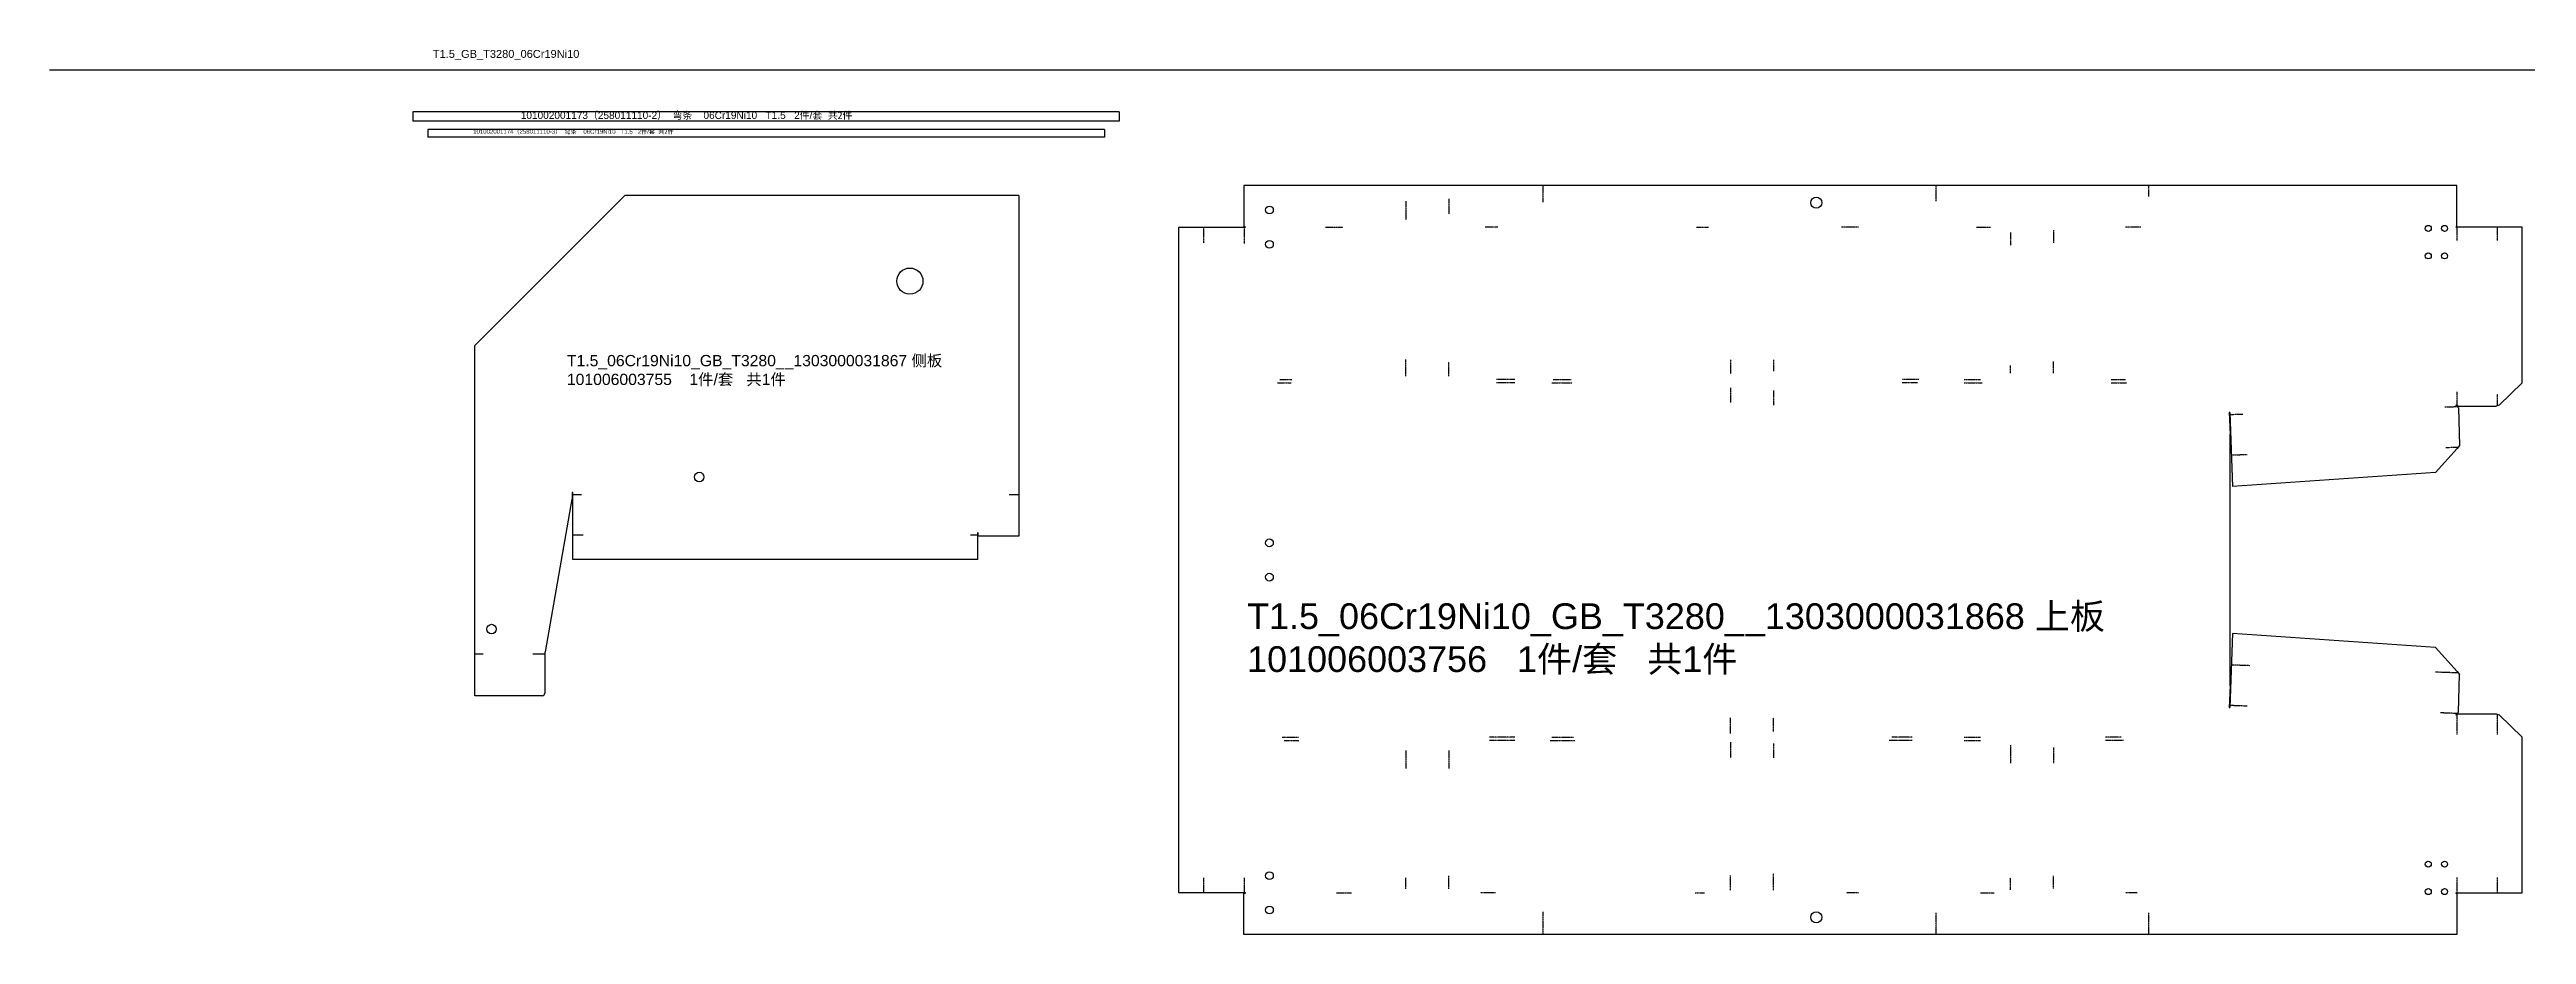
# Model space of a CAD drawing. Extents: x -9926 to 7440, y -3093 to 58.
# Drawn here: x -9926 to -7039, y -973 to 58 of the extents above; entities that cross this region are included whole.
import ezdxf

# ---------------------------------------------------------------- set-up
doc = ezdxf.new("R2010")
doc.units = 0
doc.header["$MEASUREMENT"] = 0
doc.linetypes.add('CENTER', pattern=[2, 1.25, -0.25, 0.25, -0.25])
doc.layers.get('0').update_dxf_attribs({"linetype": 'CONTINUOUS'})
doc.layers.add('粗实线', color=7, linetype='CONTINUOUS')
doc.styles.get("Standard").update_dxf_attribs({"font": 'arial.ttf'})

# ---------------------------------------------------------------- blocks, each defined once
blk = doc.blocks.new('101002001173_258011110-2_')
at = {"color": 7, "linetype": 'CONTINUOUS'}
for p, q in [((-11309.5, 2426), (-11309.5, 2415)), ((-10486.2, 2426), (-11309.5, 2426)), ((-10486.2, 2426), (-10486.2, 2415)), ((-10486.2, 2415), (-11309.5, 2415))]:
    blk.add_line(p, q, dxfattribs=at)
at = {"color": 3, "insert": (-11183.7, 2426), "char_height": 8.4, "width": 392.685, "attachment_point": 1}
blk.add_mtext('101002001173{\\fSimSun|b0|i0|c134|p54;（}258011110-2{\\fSimSun|b0|i0|c134|p54;）}  {\\fSimSun|b0|i0|c134|p54;弯条}    06Cr19Ni10   T1.5   2{\\fSimSun|b0|i0|c134|p54;件}/{\\fSimSun|b0|i0|c134|p54;套}  {\\fSimSun|b0|i0|c134|p54;共2件}', dxfattribs=at)
blk = doc.blocks.new('101002001174_258011110-3_')
at = {"color": 7, "linetype": 'CONTINUOUS'}
for p, q in [((-11290.5, 2352.9), (-11290.5, 2343.9)), ((-10502, 2352.9), (-11290.5, 2352.9)), ((-10502, 2343.9), (-11290.5, 2343.9)), ((-10502, 2352.9), (-10502, 2343.9))]:
    blk.add_line(p, q, dxfattribs=at)
at = {"color": 3, "insert": (-11237.6, 2352.9), "char_height": 5.04, "width": 235.598, "attachment_point": 1}
blk.add_mtext('101002001174{\\fSimSun|b0|i0|c134|p54;（}258011110-3{\\fSimSun|b0|i0|c134|p54;）}  {\\fSimSun|b0|i0|c134|p54;弯条}    06Cr19Ni10   T1.5   2{\\fSimSun|b0|i0|c134|p54;件}/{\\fSimSun|b0|i0|c134|p54;套}  {\\fSimSun|b0|i0|c134|p54;共2件}', dxfattribs=at)

msp = doc.modelspace()

# ---------------------------------------------------------------- linework, layer by layer
at = {"color": 1}
msp.add_line((-9925.56189, 34.82289), (7440.09699, 34.82289), dxfattribs=at)
at = {"color": 6, "linetype": 'CENTER'}
for p, q in [((-8185.33336, -100.12549), (-8185.33336, -119.45866)), ((-7727.15501, -118.39339), (-7727.15501, -100.12549)), ((-7479.12471, -112.77924), (-7479.12471, -100.12549)), ((-8344.94735, -118.45547), (-8344.94735, -140.33556)), ((-8294.94735, -115.81462), (-8294.94735, -133.17765)), ((-8580.78933, -148.62549), (-8580.78933, -166.88721)), ((-8533.56134, -148.62549), (-8533.56134, -168.02203)), ((-8438.59785, -148.62549), (-8418.59128, -148.62549)), ((-8237.6512, -148.62549), (-8252.47875, -148.62549)), ((-8006.14537, -148.62549), (-7992.17554, -148.62549)), ((-7817.41094, -148.62549), (-7837.31271, -148.62549)), ((-7679.99215, -148.62549), (-7663.75793, -148.62549)), ((-7640.32615, -155.00268), (-7640.32615, -169.77764)), ((-7590.32615, -152.11559), (-7590.32615, -167.01458)), ((-7488.47306, -148.62549), (-7506.22924, -148.62549)), ((-7119.94636, -164.34201), (-7119.94636, -148.62549)), ((-7072.71837, -164.34201), (-7072.71837, -148.62549)), ((-8344.94735, -322.35265), (-8344.94735, -302.83336)), ((-8294.94735, -322.35265), (-8294.94735, -306.06552)), ((-7966.71936, -303.18083), (-7966.71936, -319.56301)), ((-7916.71936, -303.18083), (-7916.71936, -316.42367)), ((-7640.32615, -318.99578), (-7640.32615, -309.76165)), ((-7590.32615, -318.99578), (-7590.32615, -305.17285)), ((-8494.49545, -330.17549), (-8478.83423, -330.17549)), ((-8491.75683, -326.17549), (-8477.68539, -326.17549)), ((-8218.13281, -326.17549), (-8239.19032, -326.17549)), ((-8218.13281, -330.17549), (-8239.19032, -330.17549)), ((-8174.79732, -330.17549), (-8150.86535, -330.17549)), ((-8173.19957, -326.17549), (-8152.24169, -326.17549)), ((-7966.71936, -336.10574), (-7966.71936, -352.8635)), ((-7916.71936, -339.12397), (-7916.71936, -356.03908)), ((-7747.09758, -326.17549), (-7766.75607, -326.17549)), ((-7748.84977, -330.17549), (-7766.75607, -330.17549)), ((-7694.43902, -326.17549), (-7675.27599, -326.17549)), ((-7694.43902, -330.17549), (-7673.53389, -330.17549)), ((-7522.96575, -326.17549), (-7506.22924, -326.17549)), ((-7522.96575, -330.17549), (-7504.83453, -330.17549)), ((-7119.94636, -356.83757), (-7119.94636, -340.42121)), ((-7072.71837, -356.80282), (-7072.71837, -343.24627)), ((-7384.60872, -366.99032), (-7369.68989, -366.46935)), ((-7134.27327, -358.24842), (-7120.0302, -357.75104)), ((-7382.96049, -414.18954), (-7364.52371, -413.54571)), ((-7132.87433, -405.45634), (-7118.4167, -404.95147)), ((-7361.40824, -659.81405), (-7382.96049, -659.06143)), ((-7118.4167, -668.29951), (-7144.93099, -667.37361)), ((-7966.71936, -738.81701), (-7966.71936, -720.47355)), ((-7916.71936, -736.691), (-7916.71936, -720.47355)), ((-7364.75976, -706.95379), (-7384.60872, -706.26065)), ((-7120.0302, -715.49993), (-7139.34373, -714.82549)), ((-7119.94636, -740.13089), (-7119.94636, -716.4134)), ((-7072.71837, -740.13089), (-7072.71837, -716.44816)), ((-8489.27608, -743.07549), (-8469.90112, -743.07549)), ((-8486.66484, -747.07549), (-8469.90112, -747.07549)), ((-8218.13281, -743.07549), (-8247.36037, -743.07549)), ((-8218.13281, -747.07549), (-8247.36037, -747.07549)), ((-8176.80421, -747.07549), (-8147.88469, -747.07549)), ((-8174.79732, -743.07549), (-8149.58573, -743.07549)), ((-7966.71936, -749.06856), (-7966.71936, -767.08591)), ((-7916.71936, -750.33701), (-7916.71936, -767.08591)), ((-7754.86189, -747.07549), (-7781.63128, -747.07549)), ((-7754.86189, -743.07549), (-7778.65026, -743.07549)), ((-7694.43902, -743.07549), (-7675.27599, -743.07549)), ((-7694.43902, -747.07549), (-7675.27599, -747.07549)), ((-7511.34377, -743.07549), (-7529.69945, -743.07549)), ((-7508.67924, -747.07549), (-7529.69945, -747.07549)), ((-8344.94735, -758.69791), (-8344.94735, -779.75487)), ((-8294.94735, -758.69791), (-8294.94735, -779.75487)), ((-7640.32615, -752.41152), (-7640.32615, -773.35381)), ((-7590.32615, -755.0293), (-7590.32615, -773.35381)), ((-8580.78933, -907.26509), (-8580.78933, -924.62549)), ((-8533.56134, -907.26509), (-8533.56134, -924.62549)), ((-8344.94735, -919.96905), (-8344.94735, -906.92787)), ((-8294.94735, -919.96905), (-8294.94735, -904.52498)), ((-7966.71936, -921.61368), (-7966.71936, -904.52575)), ((-7916.71936, -921.61368), (-7916.71936, -901.86655)), ((-7640.32615, -921.26494), (-7640.32615, -907.0853)), ((-7590.32615, -919.59675), (-7590.32615, -904.58302)), ((-7119.94636, -924.62549), (-7119.94636, -906.69252)), ((-7072.71837, -924.62549), (-7072.71837, -906.69252)), ((-8425.74674, -924.62549), (-8408.51806, -924.62549)), ((-8240.46782, -924.62549), (-8258.15004, -924.62549)), ((-8185.33336, -946.87544), (-8185.33336, -973.12549)), ((-8007.97858, -924.62549), (-7996.87783, -924.62549)), ((-7817.41094, -924.62549), (-7831.66623, -924.62549)), ((-7727.15501, -973.12549), (-7727.15501, -947.84748)), ((-7675.27599, -924.62549), (-7659.55214, -924.62549)), ((-7492.84302, -924.62549), (-7506.22924, -924.62549)), ((-7479.12471, -973.12549), (-7479.12471, -947.84748))]:
    msp.add_line(p, q, dxfattribs=at)
at = {"color": 6, "linetype": 'CONTINUOUS'}
for p, q in [((-9315.60458, -460.18258), (-9305.77101, -460.18258)), ((-8807.13226, -460.18258), (-8796.0014, -460.18258)), ((-9315.60458, -507.41056), (-9303.6225, -507.41056)), ((-8852.44144, -507.41056), (-8844.0014, -507.41056)), ((-9430.0014, -646.18258), (-9420.13331, -646.18258)), ((-9362.35383, -646.18258), (-9348.4014, -646.18258))]:
    msp.add_line(p, q, dxfattribs=at)
at = {"layer": '粗实线', "linetype": 'CONTINUOUS'}
for p, q in [((-9255.0014, -111.56858), (-9430.0014, -286.56858)), ((-8796.0014, -111.56858), (-9255.0014, -111.56858)), ((-8796.0014, -111.56858), (-8796.0014, -508.79657)), ((-9430.0014, -694.79657), (-9430.0014, -286.56858)), ((-9315.60458, -457.81858), (-9316.35458, -457.81858)), ((-9316.35458, -457.81858), (-9316.35458, -465.82204)), ((-9315.60458, -536.02456), (-9315.60458, -457.81858)), ((-9347.74018, -643.81858), (-9316.35458, -465.82204)), ((-8844.0014, -505.04657), (-8844.0014, -536.02456)), ((-8843.2514, -505.04657), (-8844.0014, -505.04657)), ((-8843.2514, -508.79657), (-8843.2514, -505.04657)), ((-8796.0014, -508.79657), (-8843.2514, -508.79657)), ((-8844.0014, -536.02456), (-9315.60458, -536.02456)), ((-9348.4014, -643.81858), (-9347.74018, -643.81858)), ((-9348.4014, -643.81858), (-9348.4014, -691.79657)), ((-9351.4014, -694.79657), (-9430.0014, -694.79657))]:
    msp.add_line(p, q, dxfattribs=at)
at = {"layer": '粗实线'}
for p, q in [((-8533.94735, -100.12549), (-8533.94735, -148.42549)), ((-7120.06035, -100.12549), (-8533.94735, -100.12549)), ((-7120.06035, -148.42549), (-7120.06035, -100.12549)), ((-8609.40332, -924.62549), (-8609.40332, -148.62549)), ((-8609.40332, -148.62549), (-8531.94735, -148.62549)), ((-8533.94735, -148.42549), (-8531.94735, -148.42549)), ((-8531.94735, -148.62549), (-8531.94735, -148.42549)), ((-7121.56035, -148.42549), (-7120.06035, -148.42549)), ((-7121.56035, -148.42549), (-7121.56035, -148.62549)), ((-7044.10438, -148.62549), (-7121.56035, -148.62549)), ((-7044.10438, -330.04639), (-7044.10438, -148.62549)), ((-7071.10438, -356.11999), (-7044.10438, -330.04639)), ((-7384.69122, -364.62777), (-7385.44077, -364.65395)), ((-7385.44077, -364.65395), (-7384.56035, -389.86577)), ((-7384.69122, -364.62777), (-7381.67289, -451.06154)), ((-7118.33236, -357.48565), (-7121.56035, -356.1895)), ((-7121.56035, -356.1895), (-7118.50005, -359.31258)), ((-7118.50005, -359.31258), (-7116.96447, -403.28578)), ((-7118.33236, -357.48565), (-7074.33236, -357.48565)), ((-7071.10438, -356.11999), (-7074.33236, -357.48565)), ((-7384.56035, -683.38521), (-7384.56035, -389.86577)), ((-7116.96447, -403.28578), (-7119.86893, -406.61716)), ((-7119.86893, -406.61716), (-7144.98436, -434.51067)), ((-7144.98436, -434.51067), (-7381.67289, -451.06154)), ((-7381.67289, -622.18943), (-7384.69122, -708.6232)), ((-7144.98436, -638.74031), (-7381.67289, -622.18943)), ((-7119.86893, -666.63382), (-7144.98436, -638.74031)), ((-7384.56035, -683.38521), (-7385.44077, -708.59703)), ((-7119.86893, -666.63382), (-7116.96447, -669.9652)), ((-7118.50005, -713.93839), (-7116.96447, -669.9652)), ((-7385.44077, -708.59703), (-7384.69122, -708.6232)), ((-7118.50005, -713.93839), (-7121.56035, -717.06148)), ((-7121.56035, -717.06148), (-7118.33236, -715.76533)), ((-7118.33236, -715.76533), (-7074.33236, -715.76533)), ((-7074.33236, -715.76533), (-7071.10438, -717.13099)), ((-7044.10438, -743.20458), (-7071.10438, -717.13099)), ((-7044.10438, -924.62549), (-7044.10438, -743.20458)), ((-8531.94735, -924.62549), (-8609.40332, -924.62549)), ((-8533.94735, -973.12549), (-8533.94735, -924.82549)), ((-8533.94735, -924.82549), (-8531.94735, -924.82549)), ((-8531.94735, -924.82549), (-8531.94735, -924.62549)), ((-7121.56035, -924.62549), (-7044.10438, -924.62549)), ((-7121.56035, -924.62549), (-7121.56035, -924.82549)), ((-7121.56035, -924.82549), (-7120.06035, -924.82549)), ((-7120.06035, -924.82549), (-7120.06035, -973.12549)), ((-7120.06035, -973.12549), (-8533.94735, -973.12549))]:
    msp.add_line(p, q, dxfattribs=at)
for centre, radius in [((-7866.71936, -120.12549), 6.5), ((-8503.94735, -128.62549), 4.5), ((-8503.94735, -168.62549), 4.5), ((-7153.56035, -150.12549), 3.5), ((-7134.56035, -150.12549), 3.5), ((-7153.56035, -182.12549), 3.5), ((-7134.56035, -182.12549), 3.5), ((-8503.94735, -516.62549), 4.5), ((-8503.94735, -556.62549), 4.5), ((-7153.56035, -891.12549), 3.5), ((-7134.56035, -891.12549), 3.5), ((-8503.94735, -904.62549), 4.5), ((-7153.56035, -923.12549), 3.5), ((-7134.56035, -923.12549), 3.5), ((-8503.94735, -944.62549), 4.5), ((-7866.71936, -953.12549), 6.5)]:
    msp.add_circle(centre, radius, dxfattribs=at)
at = {"layer": '粗实线', "linetype": 'CONTINUOUS'}
for centre, radius in [((-8923.0014, -211.56858), 15.25), ((-9168.41331, -439.88688), 5.5), ((-9410.5014, -617.06858), 5.5)]:
    msp.add_circle(centre, radius, dxfattribs=at)
msp.add_arc((-9351.4014, -691.79657), 3, 270, 0, dxfattribs=at)

# ---------------------------------------------------------------- block references
at = {"color": 1}
for name, p in [('101002001173_258011110-2_', (1807.30779, -2440.09028)), ('101002001174_258011110-3_', (1805.71159, -2387.60465))]:
    msp.add_blockref(name, p, dxfattribs=at)

# ---------------------------------------------------------------- texts
at = {"color": 1, "insert": (-9478.85405, 57.91844), "char_height": 9.2, "width": 161.3719509, "attachment_point": 1}
msp.add_mtext('T1.5_GB_T3280_06Cr19Ni10', dxfattribs=at)
at = {"color": 2, "insert": (-9322.64855, -297.63928), "char_height": 13.125, "width": 488.7563154, "attachment_point": 1}
msp.add_mtext('T1.5_06Cr19Ni10_GB_T3280__1303000031867 {\\fSimSun|b0|i0|c134|p34;侧板 }101006003755    1{\\fSimSun|b0|i0|c134|p34;件}/{\\fSimSun|b0|i0|c134|p34;套}   {\\fSimSun|b0|i0|c134|p34;共}1{\\fSimSun|b0|i0|c134|p34;件}', dxfattribs=at)
at = {"insert": (-8530.03456, -587.12431), "char_height": 30, "width": 1244.9192129, "attachment_point": 1}
msp.add_mtext('{\\C2;\\c2092017;T1.5_06Cr19Ni10_GB_T3280__1303000031868 \\fSimSun|b0|i0|c134|p54;上板 \\fArial|b0|i0|c0|p34;101006003756   1\\fSimSun|b0|i0|c134|p54;件\\fArial|b0|i0|c0|p34;/\\fSimSun|b0|i0|c134|p54;套\\fArial|b0|i0|c0|p34;   \\fSimSun|b0|i0|c134|p54;共\\fArial|b0|i0|c0|p34;1\\fSimSun|b0|i0|c134|p54;件}', dxfattribs=at)

doc.saveas('drawing.dxf')
